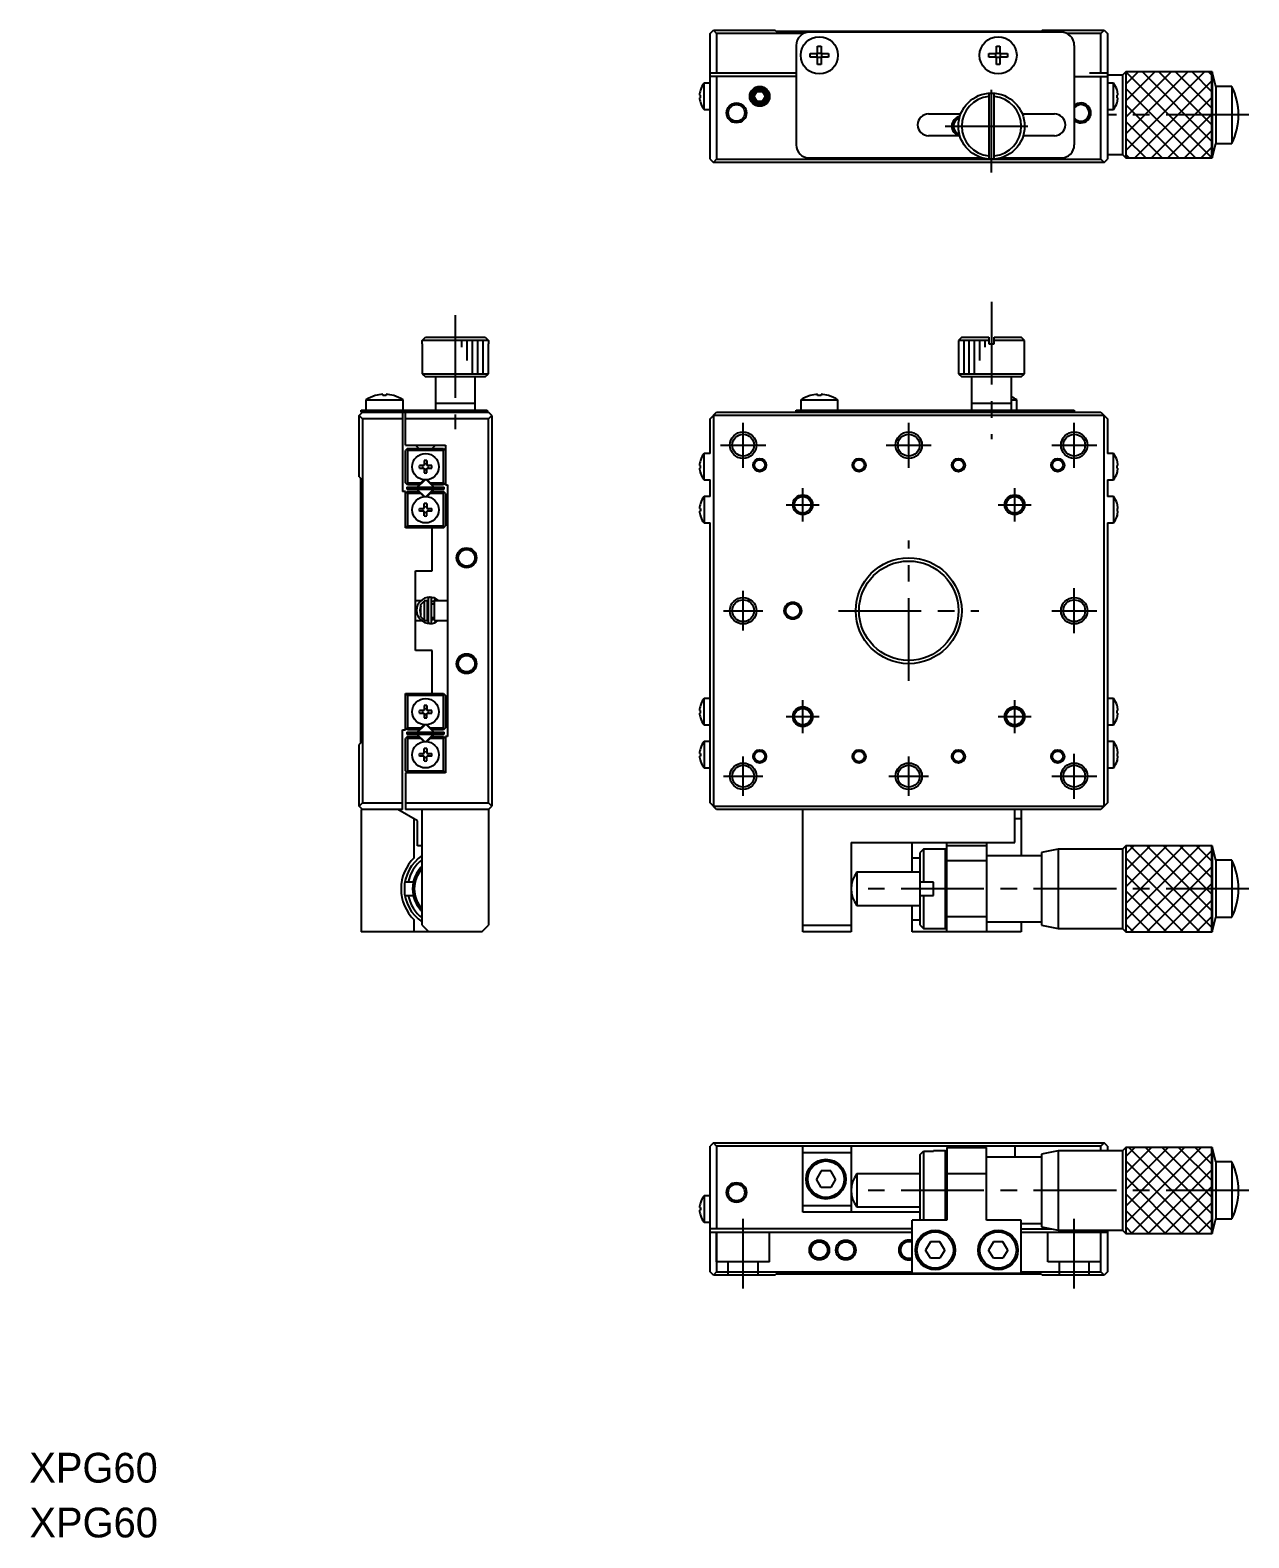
# Model space of a CAD drawing. Extents: x 40 to 376, y 0 to 228.
# Drawn here: x 40.3 to 224.3, y 0.3 to 228 of the extents above; entities that cross this region are included whole.
import ezdxf

# ---------------------------------------------------------------- set-up
doc = ezdxf.new("R2010")
doc.units = 0
doc.header["$LTSCALE"] = 10
doc.linetypes.add('CENTER', pattern=[2, 1.25, -0.25, 0.25, -0.25])
doc.linetypes.add('DASHED', pattern=[3.5, 2, -1.5])
doc.layers.get('0').update_dxf_attribs({"linetype": 'CONTINUOUS'})
doc.layers.add('CENTER', color=1, linetype='CENTER')
doc.styles.get("Standard").update_dxf_attribs({"font": 'FGP教科書体NT-M'})

msp = doc.modelspace()

# ---------------------------------------------------------------- linework, layer by layer
at = {"color": 7, "linetype": 'CONTINUOUS'}
for p, q in [((142.967365, 227.490234), (143.467365, 227.990234)), ((143.467365, 227.990234), (143.967365, 227.490234)), ((143.467365, 227.990234), (152.767365, 227.990234)), ((152.967365, 227.790234), (152.767365, 227.990234)), ((192.967365, 227.790234), (152.967365, 227.790234)), ((193.167365, 227.990234), (192.967365, 227.790234)), ((193.167365, 227.990234), (202.467365, 227.990234)), ((201.967365, 227.490234), (202.467365, 227.990234)), ((202.467365, 227.990234), (202.967365, 227.490234)), ((142.967365, 208.490234), (142.967365, 227.490234)), ((157.095585, 227.490234), (143.967365, 227.490234)), ((143.967365, 227.490234), (143.967365, 221.490234)), ((155.967365, 225.690234), (155.967365, 210.690234)), ((195.967365, 227.690234), (157.967365, 227.690234)), ((159.207365, 225.589373), (159.727365, 225.589373)), ((159.207365, 224.450234), (159.207365, 225.589373)), ((159.727365, 225.589373), (159.727365, 224.450234)), ((186.207365, 225.589373), (186.727365, 225.589373)), ((186.207365, 224.450234), (186.207365, 225.589373)), ((186.727365, 225.589373), (186.727365, 224.450234)), ((201.967365, 227.490234), (196.839145, 227.490234)), ((197.967365, 225.690234), (197.967365, 210.690234)), ((201.967365, 221.490234), (201.967365, 227.490234)), ((202.967365, 227.490234), (202.967365, 208.490234)), ((158.068226, 224.450234), (159.207365, 224.450234)), ((158.068226, 223.930234), (158.068226, 224.450234)), ((159.207365, 223.930234), (158.068226, 223.930234)), ((159.137923, 223.930234), (159.137923, 224.450234)), ((159.207365, 224.519676), (159.727365, 224.519676)), ((159.207365, 222.791095), (159.207365, 223.930234)), ((159.727365, 223.860792), (159.207365, 223.860792)), ((159.727365, 224.450234), (160.866504, 224.450234)), ((159.727365, 223.930234), (159.727365, 222.791095)), ((160.866504, 223.930234), (159.727365, 223.930234)), ((159.796807, 224.450234), (159.796807, 223.930234)), ((160.866504, 224.450234), (160.866504, 223.930234)), ((185.068226, 223.930234), (185.068226, 224.450234)), ((185.068226, 224.450234), (186.207365, 224.450234)), ((186.207365, 223.930234), (185.068226, 223.930234)), ((186.137923, 223.930234), (186.137923, 224.450234)), ((186.207365, 224.519676), (186.727365, 224.519676)), ((186.207365, 222.791095), (186.207365, 223.930234)), ((186.727365, 223.860792), (186.207365, 223.860792)), ((186.727365, 224.450234), (187.866504, 224.450234)), ((187.866504, 223.930234), (186.727365, 223.930234)), ((186.727365, 223.930234), (186.727365, 222.791095)), ((186.796807, 224.450234), (186.796807, 223.930234)), ((187.866504, 224.450234), (187.866504, 223.930234)), ((155.967365, 221.490234), (142.967365, 221.490234)), ((155.967365, 220.990234), (142.967365, 220.990234)), ((143.967365, 220.990234), (143.967365, 208.490234)), ((159.727365, 222.791095), (159.207365, 222.791095)), ((186.727365, 222.791095), (186.207365, 222.791095)), ((197.967365, 220.990234), (202.967365, 220.990234)), ((202.967365, 221.490234), (200.267365, 221.490234)), ((201.967365, 208.490234), (201.967365, 220.990234)), ((205.267369, 221.19023), (202.967365, 221.19023)), ((205.767371, 221.690233), (205.267369, 221.19023)), ((205.267369, 221.19023), (205.267369, 209.190238)), ((205.767371, 221.690233), (205.767371, 208.690235)), ((218.767372, 221.690233), (205.767371, 221.690233)), ((218.767372, 221.690233), (218.767372, 208.690235)), ((219.35686, 219.490234), (218.767372, 221.690233)), ((141.511633, 218.918943), (141.511633, 218.940234)), ((142.069366, 215.990234), (142.069366, 219.990234)), ((142.967365, 219.990234), (142.069366, 219.990234)), ((149.60134, 217.990234), (150.034352, 218.740234)), ((150.034352, 218.740234), (150.900378, 218.740234)), ((150.900378, 218.740234), (151.333391, 217.990234)), ((203.865364, 219.990234), (202.967365, 219.990234)), ((203.865364, 215.990234), (203.865364, 219.990234)), ((204.423098, 218.918943), (204.423098, 218.940234)), ((219.35686, 219.490234), (219.35686, 210.890234)), ((221.767371, 219.490234), (219.35686, 219.490234)), ((221.767371, 219.490234), (221.767371, 210.890234)), ((141.511633, 218.190234), (141.37989, 218.190234)), ((141.37989, 217.790234), (141.511633, 217.790234)), ((141.511633, 217.790234), (141.511633, 218.190234)), ((141.511633, 217.040234), (141.511633, 217.061525)), ((149.60134, 217.990234), (150.034352, 217.240234)), ((150.034352, 217.240234), (150.900378, 217.240234)), ((150.900378, 217.240234), (151.333391, 217.990234)), ((185.067365, 218.474208), (185.067365, 208.50626)), ((185.867365, 208.50626), (185.867365, 218.474208)), ((204.423098, 218.190234), (204.554841, 218.190234)), ((204.423098, 217.790234), (204.423098, 218.190234)), ((204.554841, 217.790234), (204.423098, 217.790234)), ((204.423098, 217.040234), (204.423098, 217.061525)), ((142.069366, 215.990234), (142.967365, 215.990234)), ((175.967365, 215.340234), (180.822206, 215.340234)), ((190.112524, 215.340234), (194.967365, 215.340234)), ((202.967365, 215.990234), (203.865364, 215.990234)), ((180.682232, 212.040234), (175.967365, 212.040234)), ((194.967365, 212.040234), (190.252498, 212.040234)), ((218.767372, 208.690235), (219.35686, 210.890234)), ((219.35686, 210.890234), (221.767371, 210.890234)), ((142.967365, 208.490234), (143.467365, 207.990234)), ((143.467365, 207.990234), (143.967365, 208.490234)), ((202.467365, 207.990234), (143.467365, 207.990234)), ((143.967365, 208.490234), (201.967365, 208.490234)), ((157.967365, 208.690234), (184.067365, 208.690234)), ((186.867365, 208.690234), (195.967365, 208.690234)), ((201.967365, 208.490234), (202.467365, 207.990234)), ((202.467365, 207.990234), (202.967365, 208.490234)), ((202.967365, 209.190238), (205.267369, 209.190238)), ((205.267369, 209.190238), (205.767371, 208.690235)), ((205.767371, 208.690235), (218.767372, 208.690235)), ((99.507272, 180.60546), (99.523298, 180.60546)), ((99.507272, 180.60546), (99.507272, 176.10546)), ((99.523298, 181.10546), (100.025085, 181.60546)), ((99.523298, 180.60546), (99.523298, 181.10546)), ((109.491247, 181.10546), (99.523298, 181.10546)), ((100.025085, 181.60546), (108.989459, 181.60546)), ((108.989459, 181.60546), (109.491247, 181.10546)), ((109.491247, 181.10546), (109.491247, 180.60546)), ((109.491247, 180.60546), (109.507272, 180.60546)), ((109.507272, 176.10546), (109.507272, 180.60546)), ((180.967365, 181.60546), (180.467365, 181.10546)), ((185.067365, 181.10546), (180.467365, 181.10546)), ((180.467365, 181.10546), (180.467365, 176.10546)), ((180.967365, 181.60546), (185.067365, 181.60546)), ((185.067365, 181.60546), (185.067365, 180.60546)), ((185.067365, 180.60546), (185.867365, 180.60546)), ((185.867365, 181.60546), (189.967365, 181.60546)), ((185.867365, 180.60546), (185.867365, 181.60546)), ((190.467365, 181.10546), (185.867365, 181.10546)), ((190.467365, 181.10546), (189.967365, 181.60546)), ((190.467365, 176.10546), (190.467365, 181.10546)), ((99.507272, 176.10546), (109.507272, 176.10546)), ((99.507272, 176.10546), (100.007272, 175.60546)), ((109.007272, 175.60546), (100.007272, 175.60546)), ((101.507272, 175.60546), (101.507272, 170.60546)), ((107.507272, 170.60546), (107.507272, 175.60546)), ((109.007272, 175.60546), (109.507272, 176.10546)), ((180.467365, 176.10546), (190.467365, 176.10546)), ((180.467365, 176.10546), (180.967365, 175.60546)), ((189.967365, 175.60546), (180.967365, 175.60546)), ((182.467365, 175.60546), (182.467365, 170.60546)), ((188.467365, 170.60546), (188.467365, 175.60546)), ((189.967365, 175.60546), (190.467365, 176.10546)), ((91.007272, 172.147923), (91.007272, 170.60546)), ((91.007272, 172.147923), (96.607272, 172.147923)), ((92.408133, 172.798664), (92.405125, 172.804833)), ((93.547272, 172.798664), (93.547272, 172.991921)), ((94.067272, 172.798664), (93.547272, 172.798664)), ((94.067272, 172.991921), (94.067272, 172.798664)), ((95.20942, 172.804833), (95.206412, 172.798664)), ((96.607272, 170.60546), (96.607272, 172.147923)), ((107.507272, 171.60546), (101.507272, 171.60546)), ((156.667365, 172.147923), (162.267365, 172.147923)), ((156.667365, 172.147923), (156.667365, 170.60546)), ((158.068226, 172.798664), (158.065217, 172.804833)), ((159.207365, 172.798664), (159.207365, 172.991921)), ((159.727365, 172.798664), (159.207365, 172.798664)), ((159.727365, 172.991921), (159.727365, 172.798664)), ((160.869513, 172.804833), (160.866504, 172.798664)), ((162.267365, 170.60546), (162.267365, 172.147923)), ((188.467365, 171.60546), (182.467365, 171.60546)), ((188.467365, 172.147923), (189.267365, 172.147923)), ((189.267365, 170.60546), (189.267365, 172.147923)), ((90.007272, 169.80546), (90.507272, 170.30546)), ((90.007272, 160.50546), (90.007272, 169.80546)), ((90.507272, 169.30546), (90.007272, 169.80546)), ((90.307272, 170.30546), (90.307272, 170.60546)), ((90.307272, 170.60546), (109.307272, 170.60546)), ((90.307272, 170.30546), (109.507272, 170.30546)), ((90.507272, 169.30546), (90.507272, 111.30546)), ((96.507272, 169.30546), (90.507272, 169.30546)), ((96.507272, 170.30546), (96.507272, 158.30546)), ((97.007272, 165.30546), (97.007272, 170.30546)), ((109.507272, 169.30546), (97.007272, 169.30546)), ((109.307272, 170.60546), (109.307272, 170.30546)), ((110.007272, 169.80546), (109.507272, 170.30546)), ((109.507272, 169.30546), (110.007272, 169.80546)), ((109.507272, 111.30546), (109.507272, 169.30546)), ((110.007272, 169.80546), (110.007272, 110.80546)), ((142.967365, 169.30546), (143.967365, 170.30546)), ((142.967365, 164.05546), (142.967365, 169.30546)), ((143.467365, 169.80546), (143.467365, 110.80546)), ((202.467365, 169.80546), (143.467365, 169.80546)), ((143.967365, 170.30546), (201.967365, 170.30546)), ((155.967365, 170.30546), (155.967365, 170.60546)), ((155.967365, 170.60546), (197.967365, 170.60546)), ((197.967365, 170.60546), (197.967365, 170.30546)), ((201.967365, 170.30546), (202.967365, 169.30546)), ((202.467365, 110.80546), (202.467365, 169.80546)), ((202.967365, 169.30546), (202.967365, 164.05546)), ((97.007272, 165.30546), (103.007272, 165.30546)), ((97.307272, 164.80546), (97.007272, 164.50546)), ((97.007272, 159.60546), (97.007272, 164.50546)), ((97.157272, 164.65546), (97.307272, 164.50546)), ((97.307272, 164.80546), (102.707272, 164.80546)), ((97.307272, 164.50546), (97.307272, 159.60546)), ((102.707272, 164.50546), (97.307272, 164.50546)), ((98.507272, 165.30546), (99.007272, 164.80546)), ((101.007272, 164.80546), (101.507272, 165.30546)), ((102.707272, 164.80546), (103.007272, 164.50546)), ((102.707272, 164.50546), (102.857272, 164.65546)), ((102.707272, 159.60546), (102.707272, 164.50546)), ((103.007272, 165.30546), (103.007272, 159.30546)), ((142.069366, 160.05546), (142.069366, 164.05546)), ((142.967365, 164.05546), (142.069366, 164.05546)), ((203.865364, 164.05546), (202.967365, 164.05546)), ((203.865364, 160.05546), (203.865364, 164.05546)), ((99.807272, 162.25546), (99.078564, 162.25546)), ((99.078564, 161.85546), (99.807272, 161.85546)), ((99.807272, 162.984168), (99.807272, 162.25546)), ((99.807272, 161.85546), (99.807272, 161.126751)), ((100.207272, 162.984168), (100.207272, 162.25546)), ((100.935981, 162.25546), (100.207272, 162.25546)), ((100.207272, 161.85546), (100.935981, 161.85546)), ((100.207272, 161.126751), (100.207272, 161.85546)), ((141.511633, 162.25546), (141.37989, 162.25546)), ((141.37989, 161.85546), (141.511633, 161.85546)), ((141.511633, 162.984168), (141.511633, 163.00546)), ((141.511633, 161.85546), (141.511633, 162.25546)), ((204.423098, 162.984168), (204.423098, 163.00546)), ((204.423098, 162.25546), (204.554841, 162.25546)), ((204.423098, 161.85546), (204.423098, 162.25546)), ((204.554841, 161.85546), (204.423098, 161.85546)), ((90.007272, 160.50546), (90.207272, 160.30546)), ((90.207272, 160.30546), (90.207272, 120.30546)), ((97.307272, 159.30546), (97.007272, 159.60546)), ((97.307272, 159.60546), (97.157272, 159.45546)), ((97.307272, 159.60546), (99.304671, 159.60546)), ((99.830496, 160.042897), (98.769836, 158.982236)), ((98.81377, 158.95546), (99.901206, 160.042897)), ((99.004671, 159.30546), (99.768924, 160.069713)), ((101.244709, 158.982236), (100.184049, 160.042897)), ((100.245621, 160.069713), (101.009874, 159.30546)), ((100.709874, 159.60546), (102.707272, 159.60546)), ((102.857272, 159.45546), (102.707272, 159.60546)), ((103.007272, 159.60546), (102.707272, 159.30546)), ((141.511633, 161.10546), (141.511633, 161.126751)), ((142.069366, 160.05546), (142.967365, 160.05546)), ((142.967365, 157.55546), (142.967365, 160.05546)), ((202.967365, 160.05546), (202.967365, 157.55546)), ((202.967365, 160.05546), (203.865364, 160.05546)), ((204.423098, 161.10546), (204.423098, 161.126751)), ((97.007272, 158.30546), (96.507272, 158.30546)), ((97.007272, 152.80546), (97.007272, 158.30546)), ((97.307272, 158.30546), (97.007272, 158.00546)), ((97.157272, 158.15546), (97.307272, 158.00546)), ((97.207272, 158.95546), (97.207272, 158.65546)), ((97.207272, 158.95546), (102.807272, 158.95546)), ((97.207272, 158.65546), (102.807272, 158.65546)), ((99.004671, 159.30546), (97.307272, 159.30546)), ((97.307272, 158.30546), (99.004671, 158.30546)), ((97.307272, 158.00546), (97.307272, 153.10546)), ((99.304671, 158.00546), (97.307272, 158.00546)), ((98.769836, 158.628683), (99.830496, 157.568023)), ((99.768925, 157.541207), (99.004671, 158.30546)), ((101.200776, 158.655459), (100.113338, 157.568023)), ((100.184049, 157.568023), (101.244709, 158.628683)), ((101.009874, 158.30546), (100.24562, 157.541207)), ((102.707272, 158.00546), (100.709874, 158.00546)), ((102.707272, 159.30546), (101.009874, 159.30546)), ((101.009874, 158.30546), (102.707272, 158.30546)), ((103.007272, 158.00546), (102.707272, 158.30546)), ((102.707272, 158.00546), (102.857272, 158.15546)), ((102.707272, 153.10546), (102.707272, 158.00546)), ((102.807272, 158.65546), (102.807272, 158.95546)), ((103.007272, 159.30546), (103.307272, 159.30546)), ((103.007272, 158.00546), (103.007272, 153.10546)), ((103.307272, 159.30546), (103.307272, 121.30546)), ((142.069366, 157.55546), (142.069366, 153.55546)), ((142.967365, 157.55546), (142.069366, 157.55546)), ((203.865364, 157.55546), (202.967365, 157.55546)), ((203.865364, 157.55546), (203.865364, 153.55546)), ((99.078564, 155.75546), (99.807272, 155.75546)), ((99.807272, 155.35546), (99.078564, 155.35546)), ((99.807272, 155.75546), (99.807272, 156.484168)), ((99.807272, 154.626751), (99.807272, 155.35546)), ((100.207272, 156.484168), (100.207272, 155.75546)), ((100.207272, 155.75546), (100.935981, 155.75546)), ((100.935981, 155.35546), (100.207272, 155.35546)), ((100.207272, 154.626751), (100.207272, 155.35546)), ((141.37989, 155.75546), (141.511633, 155.75546)), ((141.511633, 155.35546), (141.37989, 155.35546)), ((141.511633, 156.50546), (141.511633, 156.484168)), ((141.511633, 155.75546), (141.511633, 155.35546)), ((204.423098, 156.50546), (204.423098, 156.484168)), ((204.554841, 155.75546), (204.423098, 155.75546)), ((204.423098, 155.75546), (204.423098, 155.35546)), ((204.423098, 155.35546), (204.554841, 155.35546)), ((97.007272, 153.10546), (97.307272, 152.80546)), ((102.707272, 152.80546), (97.007272, 152.80546)), ((97.307272, 153.10546), (97.157272, 152.95546)), ((97.307272, 153.10546), (102.707272, 153.10546)), ((101.007272, 146.30546), (101.007272, 152.80546)), ((102.857272, 152.95546), (102.707272, 153.10546)), ((102.707272, 152.80546), (103.007272, 153.10546)), ((141.511633, 154.626751), (141.511633, 154.60546)), ((142.069366, 153.55546), (142.967365, 153.55546)), ((142.967365, 111.30546), (142.967365, 153.55546)), ((202.967365, 153.55546), (202.967365, 111.30546)), ((202.967365, 153.55546), (203.865364, 153.55546)), ((204.423098, 154.626751), (204.423098, 154.60546)), ((98.507272, 146.30546), (101.007272, 146.30546)), ((98.507272, 134.30546), (98.507272, 146.30546)), ((99.277655, 141.80546), (98.507272, 141.80546)), ((99.307272, 141.221975), (99.807272, 141.751143)), ((99.307272, 139.388945), (99.307272, 141.221975)), ((100.409647, 141.80546), (99.807272, 141.80546)), ((99.807272, 141.80546), (99.807272, 138.80546)), ((100.248414, 141.805854), (100.409619, 141.842513)), ((100.307272, 138.80546), (100.307272, 141.80546)), ((100.409647, 141.30546), (100.307272, 141.30546)), ((100.409647, 142.112442), (100.409647, 138.612442)), ((101.453507, 142.196911), (100.689152, 142.360929)), ((100.906983, 142.217858), (100.889216, 142.211286)), ((100.942176, 142.229388), (100.906983, 142.217858)), ((100.909647, 138.612442), (100.909647, 142.112442)), ((100.909647, 141.510595), (100.909916, 141.522178)), ((101.307272, 141.30546), (100.909647, 141.30546)), ((100.909916, 141.522178), (100.910771, 141.534375)), ((100.910771, 141.534375), (100.912211, 141.546516)), ((100.912211, 141.546516), (100.914233, 141.558573)), ((100.914233, 141.558573), (100.916832, 141.570518)), ((100.916832, 141.570518), (100.920003, 141.582325)), ((100.920003, 141.582325), (100.923739, 141.593966)), ((100.923739, 141.593966), (100.928034, 141.605415)), ((100.928034, 141.605415), (100.932879, 141.616646)), ((100.932879, 141.616646), (100.938263, 141.627632)), ((100.938263, 141.627632), (100.944177, 141.638347)), ((100.977891, 142.239145), (100.942176, 142.229388)), ((100.944177, 141.638347), (100.950608, 141.648766)), ((100.950608, 141.648766), (100.957543, 141.658864)), ((100.957543, 141.658864), (100.964969, 141.668615)), ((100.964969, 141.668615), (100.972869, 141.677995)), ((100.972869, 141.677995), (100.981228, 141.686981)), ((101.01404, 142.247108), (100.977891, 142.239145)), ((100.981228, 141.686981), (100.990027, 141.695549)), ((100.990027, 141.695549), (100.999248, 141.703676)), ((100.999248, 141.703676), (101.00887, 141.71134)), ((101.00887, 141.71134), (101.018872, 141.71852)), ((101.050536, 142.253256), (101.01404, 142.247108)), ((101.018872, 141.71852), (101.02923, 141.725195)), ((101.02923, 141.725195), (101.039921, 141.731347)), ((101.039921, 141.731347), (101.050919, 141.736956)), ((101.087289, 142.257575), (101.050536, 142.253256)), ((101.050919, 141.736956), (101.062197, 141.742005)), ((101.062197, 141.742005), (101.073728, 141.746479)), ((101.073728, 141.746479), (101.085482, 141.750364)), ((101.085482, 141.750364), (101.097429, 141.753645)), ((101.124209, 142.260053), (101.087289, 142.257575)), ((101.097429, 141.753645), (101.109538, 141.756312)), ((101.109538, 141.756312), (101.121777, 141.758356)), ((101.121777, 141.758356), (101.134112, 141.759769)), ((101.161206, 142.260686), (101.124209, 142.260053)), ((101.134112, 141.759769), (101.146511, 141.760546)), ((101.146511, 141.760546), (101.158939, 141.760683)), ((101.158939, 141.760683), (101.171361, 141.760179)), ((101.198189, 142.259472), (101.161206, 142.260686)), ((101.171361, 141.760179), (101.183744, 141.759035)), ((101.183744, 141.759035), (101.196052, 141.757253)), ((101.196052, 141.757253), (101.208252, 141.75484)), ((101.235069, 142.256412), (101.198189, 142.259472)), ((101.208252, 141.75484), (101.22031, 141.751803)), ((101.22031, 141.751803), (101.232194, 141.748151)), ((101.232194, 141.748151), (101.24387, 141.743895)), ((101.271755, 142.251515), (101.235069, 142.256412)), ((101.24387, 141.743895), (101.250498, 141.741171)), ((101.25101, 141.742163), (101.307378, 141.716577)), ((101.25496, 141.741487), (101.252036, 141.740846)), ((101.258465, 141.743542), (101.25496, 141.741487)), ((101.260105, 141.738227), (101.257835, 141.743045)), ((101.262526, 141.747), (101.258465, 141.743542)), ((101.31174, 141.802752), (101.260105, 141.738227)), ((101.267121, 141.751839), (101.262526, 141.747)), ((101.27222, 141.758029), (101.267121, 141.751839)), ((101.308158, 142.244791), (101.271755, 142.251515)), ((101.277792, 141.765531), (101.27222, 141.758029)), ((101.283802, 141.774301), (101.277792, 141.765531)), ((101.290214, 141.784282), (101.283802, 141.774301)), ((101.296988, 141.795415), (101.290214, 141.784282)), ((101.304082, 141.807631), (101.296988, 141.795415)), ((101.311453, 141.820853), (101.304082, 141.807631)), ((101.307272, 141.80546), (101.307272, 138.80546)), ((103.307272, 141.80546), (101.307272, 141.80546)), ((101.344187, 142.236256), (101.308158, 142.244791)), ((101.319054, 141.835001), (101.311453, 141.820853)), ((101.45595, 142.195867), (101.31174, 141.802752)), ((101.32684, 141.849988), (101.319054, 141.835001)), ((101.334762, 141.86572), (101.32684, 141.849988)), ((101.342771, 141.882102), (101.334762, 141.86572)), ((101.350818, 141.899031), (101.342771, 141.882102)), ((101.379755, 142.225931), (101.344187, 142.236256)), ((101.358854, 141.916404), (101.350818, 141.899031)), ((101.366828, 141.934113), (101.358854, 141.916404)), ((101.374692, 141.95205), (101.366828, 141.934113)), ((101.382397, 141.970103), (101.374692, 141.95205)), ((101.414773, 142.213841), (101.379755, 142.225931)), ((101.389896, 141.988162), (101.382397, 141.970103)), ((101.397142, 142.006115), (101.389896, 141.988162)), ((101.404091, 142.023851), (101.397142, 142.006115)), ((101.4107, 142.041261), (101.404091, 142.023851)), ((101.416928, 142.058238), (101.4107, 142.041261)), ((101.447355, 142.200788), (101.414773, 142.213841)), ((101.422737, 142.074677), (101.416928, 142.058238)), ((101.42809, 142.090477), (101.422737, 142.074677)), ((101.432956, 142.10554), (101.42809, 142.090477)), ((101.437303, 142.119773), (101.432956, 142.10554)), ((101.441106, 142.133089), (101.437303, 142.119773)), ((101.44434, 142.145406), (101.441106, 142.133089)), ((101.446986, 142.156647), (101.44434, 142.145406)), ((101.445817, 142.201114), (101.448144, 142.200335)), ((102.04257, 141.805467), (101.446843, 142.199797)), ((101.449028, 142.166743), (101.446986, 142.156647)), ((101.448144, 142.200335), (101.44986, 142.198143)), ((101.450452, 142.175632), (101.449028, 142.166743)), ((101.44986, 142.198143), (101.450953, 142.19455)), ((101.450139, 142.19563), (101.45595, 142.195867)), ((101.45125, 142.18326), (101.450452, 142.175632)), ((101.450953, 142.19455), (101.451418, 142.189579)), ((101.451418, 142.189579), (101.45125, 142.18326)), ((101.528427, 142.162647), (101.453507, 142.196911)), ((99.807272, 138.859776), (99.307272, 139.388945)), ((100.307272, 139.30546), (100.409647, 139.30546)), ((100.909647, 139.30546), (101.307272, 139.30546)), ((100.909696, 139.209386), (100.909647, 139.214289)), ((101.307382, 139.008568), (100.909655, 138.882346)), ((100.910231, 139.197166), (100.909696, 139.209386)), ((100.911353, 139.184983), (100.910231, 139.197166)), ((100.91306, 139.172865), (100.911353, 139.184983)), ((100.915349, 139.160838), (100.91306, 139.172865)), ((100.918216, 139.14893), (100.915349, 139.160838)), ((100.921656, 139.137169), (100.918216, 139.14893)), ((100.925663, 139.125581), (100.921656, 139.137169)), ((100.930229, 139.114195), (100.925663, 139.125581)), ((100.935345, 139.103037), (100.930229, 139.114195)), ((100.941003, 139.092135), (100.935345, 139.103037)), ((100.94719, 139.081514), (100.941003, 139.092135)), ((100.953895, 139.0712), (100.94719, 139.081514)), ((100.961103, 139.061221), (100.953895, 139.0712)), ((100.968801, 139.051602), (100.961103, 139.061221)), ((100.976972, 139.042367), (100.968801, 139.051602)), ((100.985598, 139.033542), (100.976972, 139.042367)), ((100.99466, 139.02515), (100.985598, 139.033542)), ((101.004139, 139.017215), (100.99466, 139.02515)), ((101.014011, 139.009759), (101.004139, 139.017215)), ((101.024255, 139.002803), (101.014011, 139.009759)), ((101.034845, 138.996369), (101.024255, 139.002803)), ((101.045755, 138.990475), (101.034845, 138.996369)), ((101.056958, 138.985139), (101.045755, 138.990475)), ((101.068426, 138.980378), (101.056958, 138.985139)), ((101.080127, 138.976207), (101.068426, 138.980378)), ((101.092032, 138.97264), (101.080127, 138.976207)), ((101.104109, 138.969687), (101.092032, 138.97264)), ((101.116324, 138.967359), (101.104109, 138.969687)), ((101.128644, 138.965662), (101.116324, 138.967359)), ((101.141036, 138.964602), (101.128644, 138.965662)), ((101.153464, 138.964182), (101.141036, 138.964602)), ((101.165894, 138.964404), (101.153464, 138.964182)), ((101.178292, 138.965266), (101.165894, 138.964404)), ((101.190623, 138.966765), (101.178292, 138.965266)), ((101.202854, 138.968895), (101.190623, 138.966765)), ((101.214952, 138.97165), (101.202854, 138.968895)), ((101.226884, 138.975019), (101.214952, 138.97165)), ((101.238618, 138.978991), (101.226884, 138.975019)), ((101.250498, 138.983713), (101.238618, 138.978991)), ((101.252036, 138.984038), (101.248682, 138.982263)), ((98.507272, 138.80546), (99.407193, 138.80546)), ((99.807272, 138.80546), (100.307272, 138.80546)), ((100.409632, 138.882617), (100.307173, 138.903565)), ((101.307272, 138.80546), (103.307272, 138.80546)), ((101.384517, 138.499576), (101.447355, 138.524096)), ((101.443346, 138.524212), (101.445817, 138.523771)), ((101.445817, 138.523771), (101.445484, 138.524561)), ((101.447355, 138.524096), (101.445817, 138.523771)), ((101.007272, 134.30546), (98.507272, 134.30546)), ((101.007272, 127.80546), (101.007272, 134.30546)), ((97.007272, 122.30546), (97.007272, 127.80546)), ((97.007272, 127.80546), (102.707272, 127.80546)), ((97.007272, 127.50546), (97.307272, 127.80546)), ((97.157272, 127.65546), (97.307272, 127.50546)), ((102.707272, 127.80546), (103.007272, 127.50546)), ((102.707272, 127.50546), (102.857272, 127.65546)), ((97.307272, 127.50546), (97.307272, 122.60546)), ((102.707272, 127.50546), (97.307272, 127.50546)), ((99.807272, 125.25546), (99.078564, 125.25546)), ((99.807272, 125.984168), (99.807272, 125.25546)), ((100.207272, 125.984168), (100.207272, 125.25546)), ((100.935981, 125.25546), (100.207272, 125.25546)), ((102.707272, 122.60546), (102.707272, 127.50546)), ((103.007272, 127.50546), (103.007272, 122.60546)), ((141.511633, 125.25546), (141.37989, 125.25546)), ((141.511633, 125.984168), (141.511633, 126.00546)), ((141.511633, 124.85546), (141.511633, 125.25546)), ((142.069366, 123.05546), (142.069366, 127.05546)), ((142.967365, 127.05546), (142.069366, 127.05546)), ((203.865364, 127.05546), (202.967365, 127.05546)), ((203.865364, 123.05546), (203.865364, 127.05546)), ((204.423098, 125.984168), (204.423098, 126.00546)), ((204.423098, 125.25546), (204.554841, 125.25546)), ((204.423098, 124.85546), (204.423098, 125.25546)), ((99.830496, 123.042897), (98.769836, 121.982236)), ((98.81377, 121.95546), (99.901206, 123.042897)), ((99.004671, 122.30546), (99.768924, 123.069713)), ((99.078564, 124.85546), (99.807272, 124.85546)), ((99.807272, 124.85546), (99.807272, 124.126751)), ((101.244709, 121.982236), (100.184049, 123.042897)), ((100.207272, 124.85546), (100.935981, 124.85546)), ((100.207272, 124.126751), (100.207272, 124.85546)), ((100.245621, 123.069713), (101.009874, 122.30546)), ((141.37989, 124.85546), (141.511633, 124.85546)), ((141.511633, 124.10546), (141.511633, 124.126751)), ((142.069366, 123.05546), (142.967365, 123.05546)), ((202.967365, 123.05546), (203.865364, 123.05546)), ((204.554841, 124.85546), (204.423098, 124.85546)), ((204.423098, 124.10546), (204.423098, 124.126751)), ((96.507272, 122.30546), (97.007272, 122.30546)), ((96.507272, 110.30546), (96.507272, 122.30546)), ((97.307272, 122.30546), (97.007272, 122.60546)), ((97.307272, 121.30546), (97.007272, 121.00546)), ((97.007272, 116.10546), (97.007272, 121.00546)), ((97.307272, 122.60546), (97.157272, 122.45546)), ((97.157272, 121.15546), (97.307272, 121.00546)), ((97.207272, 121.95546), (97.207272, 121.65546)), ((97.207272, 121.95546), (102.807272, 121.95546)), ((97.207272, 121.65546), (102.807272, 121.65546)), ((97.307272, 122.60546), (99.304671, 122.60546)), ((99.004671, 122.30546), (97.307272, 122.30546)), ((97.307272, 121.30546), (99.004671, 121.30546)), ((97.307272, 121.00546), (97.307272, 116.10546)), ((99.304671, 121.00546), (97.307272, 121.00546)), ((98.769836, 121.628683), (99.830496, 120.568023)), ((99.768924, 120.541207), (99.004671, 121.30546)), ((101.200775, 121.65546), (100.113338, 120.568023)), ((100.184049, 120.568023), (101.244709, 121.628683)), ((101.009874, 121.30546), (100.245621, 120.541207)), ((100.709874, 122.60546), (102.707272, 122.60546)), ((102.707272, 121.00546), (100.709874, 121.00546)), ((102.707272, 122.30546), (101.009874, 122.30546)), ((101.009874, 121.30546), (102.707272, 121.30546)), ((102.857272, 122.45546), (102.707272, 122.60546)), ((103.007272, 122.60546), (102.707272, 122.30546)), ((102.707272, 121.30546), (103.007272, 121.00546)), ((102.707272, 121.00546), (102.857272, 121.15546)), ((102.707272, 116.10546), (102.707272, 121.00546)), ((102.807272, 121.65546), (102.807272, 121.95546)), ((103.007272, 121.30546), (103.007272, 115.80546)), ((103.307272, 121.30546), (103.007272, 121.30546)), ((90.207272, 120.30546), (90.007272, 120.10546)), ((90.007272, 110.80546), (90.007272, 120.10546)), ((99.078564, 118.75546), (99.807272, 118.75546)), ((99.807272, 118.75546), (99.807272, 119.484168)), ((100.207272, 119.484168), (100.207272, 118.75546)), ((100.207272, 118.75546), (100.935981, 118.75546)), ((141.37989, 118.75546), (141.511633, 118.75546)), ((141.511633, 119.50546), (141.511633, 119.484168)), ((141.511633, 118.75546), (141.511633, 118.35546)), ((142.069366, 120.55546), (142.069366, 116.55546)), ((142.967365, 120.55546), (142.069366, 120.55546)), ((203.865364, 120.55546), (202.967365, 120.55546)), ((203.865364, 120.55546), (203.865364, 116.55546)), ((204.423098, 119.50546), (204.423098, 119.484168)), ((204.554841, 118.75546), (204.423098, 118.75546)), ((204.423098, 118.75546), (204.423098, 118.35546)), ((99.807272, 118.35546), (99.078564, 118.35546)), ((99.807272, 117.626751), (99.807272, 118.35546)), ((100.935981, 118.35546), (100.207272, 118.35546)), ((100.207272, 117.626751), (100.207272, 118.35546)), ((141.511633, 118.35546), (141.37989, 118.35546)), ((141.511633, 117.626751), (141.511633, 117.60546)), ((142.069366, 116.55546), (142.967365, 116.55546)), ((202.967365, 116.55546), (203.865364, 116.55546)), ((204.423098, 118.35546), (204.554841, 118.35546)), ((204.423098, 117.626751), (204.423098, 117.60546)), ((97.307272, 115.80546), (97.007272, 116.10546)), ((103.007272, 115.80546), (97.007272, 115.80546)), ((97.007272, 115.80546), (97.007272, 110.30546)), ((97.307272, 116.10546), (97.157272, 115.95546)), ((97.307272, 116.10546), (102.707272, 116.10546)), ((102.857272, 115.95546), (102.707272, 116.10546)), ((103.007272, 116.10546), (102.707272, 115.80546)), ((90.007272, 110.80546), (90.507272, 111.30546)), ((90.507272, 110.30546), (90.007272, 110.80546)), ((90.307272, 110.30546), (90.307272, 91.80546)), ((96.507272, 110.30546), (90.307272, 110.30546)), ((90.507272, 111.30546), (96.507272, 111.30546)), ((98.807272, 108.573409), (95.807272, 110.305459)), ((97.007272, 111.30546), (109.507272, 111.30546)), ((109.507272, 110.30546), (97.007272, 110.30546)), ((99.507272, 92.80546), (99.507272, 110.30546)), ((110.007272, 110.80546), (109.507272, 111.30546)), ((109.507272, 110.30546), (110.007272, 110.80546)), ((109.507272, 110.30546), (109.507272, 92.80546)), ((143.967365, 110.30546), (142.967365, 111.30546)), ((143.467365, 110.80546), (202.467365, 110.80546)), ((201.967365, 110.30546), (143.967365, 110.30546)), ((156.967365, 91.80546), (156.967365, 110.30546)), ((188.967365, 105.30546), (188.967365, 110.30546)), ((189.967365, 110.30546), (189.967365, 103.30546)), ((202.967365, 111.30546), (201.967365, 110.30546)), ((98.307272, 102.995875), (98.307272, 108.862084)), ((98.807272, 104.80546), (98.807272, 108.573409)), ((189.967365, 108.862084), (188.967365, 108.862084)), ((99.507272, 104.80546), (98.807272, 104.80546)), ((164.267365, 105.30546), (188.967365, 105.30546)), ((164.267365, 105.30546), (164.267365, 91.80546)), ((173.467365, 100.805456), (173.467365, 105.30546)), ((178.717365, 91.80546), (178.717365, 105.30546)), ((184.717365, 104.80546), (178.717365, 104.80546)), ((184.717365, 105.30546), (184.717365, 91.80546)), ((205.767371, 104.805459), (205.267369, 104.305456)), ((218.767372, 104.805459), (205.767371, 104.805459)), ((205.767371, 104.805459), (205.767371, 91.805461)), ((219.35686, 102.60546), (218.767372, 104.805459)), ((218.767372, 104.805459), (218.767372, 91.805461)), ((173.467365, 102.995875), (174.717365, 102.995875)), ((175.217365, 104.30546), (174.717365, 103.80546)), ((174.717365, 92.80546), (174.717365, 103.80546)), ((175.217365, 104.30546), (175.217365, 99.305459)), ((178.517365, 104.30546), (175.217365, 104.30546)), ((178.517365, 92.30546), (178.517365, 104.30546)), ((178.717365, 104.10546), (178.517365, 104.30546)), ((184.717365, 102.511231), (178.717365, 102.511231)), ((193.017365, 103.30546), (184.717365, 103.30546)), ((195.517364, 104.305456), (193.017365, 103.805457)), ((193.017365, 103.805457), (193.017365, 92.805463)), ((205.267369, 104.305456), (195.517364, 104.305456)), ((195.517364, 104.305456), (195.517364, 92.305464)), ((205.267369, 104.305456), (205.267369, 92.305464)), ((221.767371, 102.60546), (219.35686, 102.60546)), ((219.35686, 102.60546), (219.35686, 94.00546)), ((221.767371, 102.60546), (221.767371, 94.00546)), ((174.717365, 100.805456), (165.144874, 100.805456)), ((165.144874, 100.805456), (165.144874, 95.805464)), ((98.41979, 99.30546), (96.891193, 99.30546)), ((176.717365, 99.305459), (174.717365, 99.305459)), ((176.717365, 97.305459), (176.717365, 99.305459)), ((96.891193, 97.30546), (98.41979, 97.30546)), ((165.144874, 95.805464), (174.717365, 95.805464)), ((173.467365, 91.80546), (173.467365, 95.805464)), ((174.717365, 97.305459), (176.717365, 97.305459)), ((175.217365, 97.305459), (175.217365, 92.30546)), ((98.307272, 91.80546), (98.307272, 93.615044)), ((173.467365, 93.615044), (174.717365, 93.615044)), ((178.717365, 94.114861), (184.717365, 94.114861)), ((218.767372, 91.805461), (219.35686, 94.00546)), ((219.35686, 94.00546), (221.767371, 94.00546)), ((108.507272, 91.80546), (90.307272, 91.80546)), ((99.507272, 92.80546), (100.507272, 91.80546)), ((108.507272, 91.80546), (109.507272, 92.80546)), ((156.967365, 92.80546), (164.267365, 92.80546)), ((164.267365, 91.80546), (156.967365, 91.80546)), ((189.967365, 91.80546), (173.467365, 91.80546)), ((174.717365, 92.80546), (175.217365, 92.30546)), ((175.217365, 92.30546), (178.517365, 92.30546)), ((178.517365, 92.30546), (178.717365, 92.50546)), ((184.717365, 93.30546), (193.017365, 93.30546)), ((189.967365, 93.30546), (189.967365, 91.80546)), ((193.017365, 92.805463), (195.517364, 92.305464)), ((195.517364, 92.305464), (205.267369, 92.305464)), ((205.267369, 92.305464), (205.767371, 91.805461)), ((205.767371, 91.805461), (218.767372, 91.805461)), ((143.467365, 59.949595), (142.967365, 59.449595)), ((142.967365, 40.449595), (142.967365, 59.449595)), ((143.967365, 59.449595), (143.467365, 59.949595)), ((143.467365, 59.949595), (202.467365, 59.949595)), ((143.967365, 59.449595), (143.967365, 46.949595)), ((201.967365, 59.449595), (143.967365, 59.449595)), ((156.967365, 49.449595), (156.967365, 59.449595)), ((164.267365, 59.449595), (164.267365, 49.449595)), ((178.717365, 59.249595), (184.717365, 59.249595)), ((178.717365, 59.249595), (178.717365, 48.249595)), ((184.717365, 48.249595), (184.717365, 59.249595)), ((188.967365, 59.449595), (188.967365, 57.749595)), ((202.467365, 59.949595), (201.967365, 59.449595)), ((201.967365, 58.749591), (201.967365, 59.449595)), ((202.967365, 59.449595), (202.467365, 59.949595)), ((202.967365, 59.449595), (202.967365, 58.749591)), ((205.767371, 59.249594), (205.267369, 58.749591)), ((218.767372, 59.249594), (205.767371, 59.249594)), ((205.767371, 59.249594), (205.767371, 46.249596)), ((219.35686, 57.049595), (218.767372, 59.249594)), ((218.767372, 59.249594), (218.767372, 46.249596)), ((164.267365, 58.449595), (156.967365, 58.449595)), ((174.717365, 58.157922), (175.217365, 58.665675)), ((174.717365, 48.249595), (174.717365, 58.157922)), ((175.217365, 58.665675), (175.217365, 48.249595)), ((175.217365, 58.665675), (176.717365, 58.665675)), ((176.717365, 58.665675), (176.717365, 58.749595)), ((178.517365, 58.749595), (176.717365, 58.749595)), ((178.517365, 48.249595), (178.517365, 58.749595)), ((178.717365, 58.549595), (178.517365, 58.749595)), ((193.017365, 57.749595), (184.717365, 57.749595)), ((195.517364, 58.749591), (193.017365, 58.249592)), ((193.017365, 58.249592), (193.017365, 47.249598)), ((205.267369, 58.749591), (195.517364, 58.749591)), ((195.517364, 58.749591), (195.517364, 46.749599)), ((205.267369, 58.749591), (205.267369, 46.749599)), ((221.767371, 57.049595), (219.35686, 57.049595)), ((219.35686, 57.049595), (219.35686, 48.449595)), ((221.767371, 57.049595), (221.767371, 48.449595)), ((159.745677, 55.699595), (159.02399, 54.449595)), ((161.189053, 55.699595), (159.745677, 55.699595)), ((161.910741, 54.449595), (161.189053, 55.699595)), ((174.717365, 55.249591), (165.144874, 55.249591)), ((165.144874, 55.249591), (165.144874, 50.249599)), ((184.717365, 55.249595), (178.717365, 55.249595)), ((159.745677, 53.199595), (159.02399, 54.449595)), ((161.189053, 53.199595), (159.745677, 53.199595)), ((161.910741, 54.449595), (161.189053, 53.199595)), ((141.37989, 50.149595), (141.511633, 50.149595)), ((141.511633, 50.899595), (141.511633, 50.878304)), ((141.511633, 50.149595), (141.511633, 49.749595)), ((142.069366, 51.949595), (142.069366, 47.949595)), ((142.967365, 51.949595), (142.069366, 51.949595)), ((156.967365, 50.449595), (164.267365, 50.449595)), ((165.144874, 50.249599), (174.717365, 50.249599)), ((141.511633, 49.749595), (141.37989, 49.749595)), ((141.511633, 49.020886), (141.511633, 48.999595)), ((142.069366, 47.949595), (142.967365, 47.949595)), ((174.717365, 49.449595), (156.967365, 49.449595)), ((173.467365, 40.249595), (173.467365, 48.249595)), ((178.717365, 48.249595), (173.467365, 48.249595)), ((189.967365, 48.249595), (184.717365, 48.249595)), ((189.967365, 40.249595), (189.967365, 48.249595)), ((218.767372, 46.249596), (219.35686, 48.449595)), ((219.35686, 48.449595), (221.767371, 48.449595)), ((173.467365, 46.949595), (142.967365, 46.949595)), ((142.967365, 46.449595), (173.467365, 46.449595)), ((143.967365, 46.449595), (143.967365, 40.449595)), ((189.967365, 47.749595), (193.017365, 47.749595)), ((189.967365, 46.949595), (194.517383, 46.949595)), ((189.967365, 46.449595), (202.967365, 46.449595)), ((193.017365, 47.249598), (195.517364, 46.749599)), ((195.517364, 46.749599), (205.267369, 46.749599)), ((201.967365, 40.449595), (201.967365, 46.449595)), ((202.967365, 46.749599), (202.967365, 40.449595)), ((205.267369, 46.749599), (205.767371, 46.249596)), ((205.767371, 46.249596), (218.767372, 46.249596)), ((176.245677, 44.999595), (175.52399, 43.749595)), ((176.245677, 42.499595), (175.52399, 43.749595)), ((177.689053, 44.999595), (176.245677, 44.999595)), ((178.410741, 43.749595), (177.689053, 44.999595)), ((178.410741, 43.749595), (177.689053, 42.499595)), ((185.745677, 44.999595), (185.02399, 43.749595)), ((185.745677, 42.499595), (185.02399, 43.749595)), ((187.189053, 44.999595), (185.745677, 44.999595)), ((187.910741, 43.749595), (187.189053, 44.999595)), ((187.910741, 43.749595), (187.189053, 42.499595)), ((177.689053, 42.499595), (176.245677, 42.499595)), ((187.189053, 42.499595), (185.745677, 42.499595)), ((143.467365, 39.949595), (142.967365, 40.449595)), ((143.967365, 40.449595), (143.467365, 39.949595)), ((152.767365, 39.949595), (143.467365, 39.949595)), ((143.967365, 40.449595), (173.467365, 40.449595)), ((152.767365, 39.949595), (152.967365, 40.149595)), ((152.967365, 40.149595), (192.967365, 40.149595)), ((173.467365, 40.249595), (189.967365, 40.249595)), ((189.967365, 40.449595), (201.967365, 40.449595)), ((192.967365, 40.149595), (193.167365, 39.949595)), ((202.467365, 39.949595), (193.167365, 39.949595)), ((202.467365, 39.949595), (201.967365, 40.449595)), ((202.967365, 40.449595), (202.467365, 39.949595))]:
    msp.add_line(p, q, dxfattribs=at)
at = {"color": 3, "linetype": 'CONTINUOUS'}
for p, q in [((205.742371, 219.825768), (207.606836, 221.690233)), ((205.742371, 217.325768), (210.106836, 221.690233)), ((205.742371, 214.825768), (212.606836, 221.690233)), ((205.742371, 212.325768), (215.106836, 221.690233)), ((205.742371, 209.825768), (217.606836, 221.690233)), ((205.745902, 221.690233), (218.742372, 208.693763)), ((208.245902, 221.690233), (218.742372, 211.193763)), ((210.745902, 221.690233), (218.742372, 213.693763)), ((213.245902, 221.690233), (218.742372, 216.193763)), ((215.745902, 221.690233), (218.742372, 218.693763)), ((218.245902, 221.690233), (218.742372, 221.193763)), ((205.742371, 219.193764), (216.2459, 208.690235)), ((207.106838, 208.690235), (218.742372, 220.325769)), ((205.742371, 216.693764), (213.7459, 208.690235)), ((209.606838, 208.690235), (218.742372, 217.825769)), ((205.742371, 214.193764), (211.2459, 208.690235)), ((212.106838, 208.690235), (218.742372, 215.325769)), ((214.606838, 208.690235), (218.742372, 212.825769)), ((205.742371, 211.693764), (208.7459, 208.690235)), ((217.106838, 208.690235), (218.742372, 210.325769)), ((205.742371, 209.193764), (206.2459, 208.690235)), ((105.507272, 180.10546), (105.507272, 181.10546)), ((106.307272, 178.10546), (106.307272, 181.10546)), ((107.107272, 176.10546), (107.107272, 181.10546)), ((107.907272, 176.10546), (107.907272, 181.10546)), ((108.707272, 176.10546), (108.707272, 181.10546)), ((181.267365, 181.10546), (181.267365, 176.10546)), ((182.067365, 181.10546), (182.067365, 176.10546)), ((182.867365, 181.10546), (182.867365, 176.10546)), ((183.667365, 181.10546), (183.667365, 178.10546)), ((184.467365, 181.10546), (184.467365, 180.10546)), ((205.742371, 103.610542), (206.937287, 104.805459)), ((205.742371, 101.110542), (209.437287, 104.805459)), ((205.742371, 98.610542), (211.937287, 104.805459)), ((205.742371, 96.110542), (214.437287, 104.805459)), ((205.742371, 93.610542), (216.937287, 104.805459)), ((206.415451, 104.805459), (218.742372, 92.478537)), ((208.915451, 104.805459), (218.742372, 94.978537)), ((211.415451, 104.805459), (218.742372, 97.478537)), ((213.915451, 104.805459), (218.742372, 99.978537)), ((216.415451, 104.805459), (218.742372, 102.478537)), ((205.742371, 102.978538), (216.915449, 91.805461)), ((206.437289, 91.805461), (218.742372, 104.110543)), ((205.742371, 100.478538), (214.415449, 91.805461)), ((208.937289, 91.805461), (218.742372, 101.610543)), ((205.742371, 97.978538), (211.915449, 91.805461)), ((211.437289, 91.805461), (218.742372, 99.110543)), ((213.937289, 91.805461), (218.742372, 96.610543)), ((205.742371, 95.478538), (209.415449, 91.805461)), ((216.437289, 91.805461), (218.742372, 94.110543)), ((205.742371, 92.978538), (206.915449, 91.805461)), ((205.742371, 57.866407), (207.125558, 59.249594)), ((205.742371, 55.366407), (209.625558, 59.249594)), ((205.742371, 52.866407), (212.125558, 59.249594)), ((205.742371, 50.366407), (214.625558, 59.249594)), ((205.742371, 47.866407), (217.125558, 59.249594)), ((206.22718, 59.249594), (218.742372, 46.734402)), ((208.72718, 59.249594), (218.742372, 49.234402)), ((211.22718, 59.249594), (218.742372, 51.734402)), ((213.72718, 59.249594), (218.742372, 54.234402)), ((216.22718, 59.249594), (218.742372, 56.734402)), ((218.72718, 59.249594), (218.742372, 59.234402)), ((205.742371, 57.234403), (216.727178, 46.249596)), ((206.62556, 46.249596), (218.742372, 58.366408)), ((205.742371, 54.734403), (214.227178, 46.249596)), ((209.12556, 46.249596), (218.742372, 55.866408)), ((211.62556, 46.249596), (218.742372, 53.366408)), ((205.742371, 52.234403), (211.727178, 46.249596)), ((214.12556, 46.249596), (218.742372, 50.866408)), ((205.742371, 49.734403), (209.227178, 46.249596)), ((216.62556, 46.249596), (218.742372, 48.366408)), ((205.742371, 47.234403), (206.727178, 46.249596))]:
    msp.add_line(p, q, dxfattribs=at)
at = {"color": 3, "linetype": 'DASHED'}
for p, q in [((218.742372, 221.690233), (205.742371, 221.690233)), ((205.742371, 221.690233), (205.742371, 208.690235)), ((218.742372, 208.690235), (218.742372, 221.690233)), ((205.742371, 208.690235), (218.742372, 208.690235)), ((218.742372, 104.805459), (205.742371, 104.805459)), ((205.742371, 104.805459), (205.742371, 91.805461)), ((218.742372, 91.805461), (218.742372, 104.805459)), ((205.742371, 91.805461), (218.742372, 91.805461)), ((218.742372, 59.249594), (205.742371, 59.249594)), ((205.742371, 59.249594), (205.742371, 46.249596)), ((218.742372, 46.249596), (218.742372, 59.249594)), ((143.967365, 41.949595), (143.967365, 46.449595)), ((151.967365, 41.949595), (151.967365, 46.449595)), ((193.967365, 41.949595), (193.967365, 46.449595)), ((201.967365, 41.949595), (201.967365, 46.449595)), ((205.742371, 46.249596), (218.742372, 46.249596)), ((151.967365, 41.949595), (143.967365, 41.949595)), ((145.717365, 39.949595), (145.717365, 41.949595)), ((150.217365, 39.949595), (150.217365, 41.949595)), ((201.967365, 41.949595), (193.967365, 41.949595)), ((195.717365, 39.949595), (195.717365, 41.949595)), ((200.217365, 39.949595), (200.217365, 41.949595))]:
    msp.add_line(p, q, dxfattribs=at)
at = {"color": 7, "linetype": 'CONTINUOUS'}
for centre, radius in [((159.467365, 224.190234), 2.8), ((186.467365, 224.190234), 2.8), ((150.467365, 217.990234), 1.25), ((150.467365, 217.990234), 1), ((146.967365, 215.490234), 1.25), ((185.467365, 213.490234), 5), ((147.967365, 165.30546), 1.65), ((172.967365, 165.30546), 1.65), ((197.967365, 165.30546), 1.65), ((100.007272, 162.05546), 2), ((150.467365, 162.30546), 0.8), ((165.467365, 162.30546), 0.8), ((180.467365, 162.30546), 0.8), ((195.467365, 162.30546), 0.8), ((100.007272, 155.55546), 2), ((156.967365, 156.30546), 1.25), ((188.967365, 156.30546), 1.25), ((106.207272, 148.30546), 1.25), ((172.967365, 140.30546), 7.5), ((147.967365, 140.30546), 1.65), ((155.467365, 140.30546), 1.075), ((197.967365, 140.30546), 1.65), ((106.207272, 132.30546), 1.25), ((100.007272, 125.05546), 2), ((156.967365, 124.30546), 1.25), ((188.967365, 124.30546), 1.25), ((100.007272, 118.55546), 2), ((150.467365, 118.30546), 0.8), ((165.467365, 118.30546), 0.8), ((180.467365, 118.30546), 0.8), ((195.467365, 118.30546), 0.8), ((147.967365, 115.30546), 1.65), ((172.967365, 115.30546), 1.65), ((197.967365, 115.30546), 1.65), ((160.467365, 54.449595), 3), ((160.467365, 54.449595), 2.75), ((146.967365, 52.449595), 1.25), ((176.967365, 43.749595), 3), ((176.967365, 43.749595), 2.75), ((186.467365, 43.749595), 3), ((186.467365, 43.749595), 2.75), ((159.467365, 43.749595), 1.25), ((163.467365, 43.749595), 1.25)]:
    msp.add_circle(centre, radius, dxfattribs=at)
at = {"color": 3, "linetype": 'CONTINUOUS'}
for centre, radius in [((150.467365, 217.990234), 1.5), ((146.967365, 215.490234), 1.5), ((147.967365, 165.30546), 2), ((172.967365, 165.30546), 2), ((197.967365, 165.30546), 2), ((150.467365, 162.30546), 1), ((165.467365, 162.30546), 1), ((180.467365, 162.30546), 1), ((195.467365, 162.30546), 1), ((156.967365, 156.30546), 1.5), ((188.967365, 156.30546), 1.5), ((106.207272, 148.30546), 1.5), ((172.967365, 140.30546), 8), ((147.967365, 140.30546), 2), ((155.467365, 140.30546), 1.3), ((197.967365, 140.30546), 2), ((106.207272, 132.30546), 1.5), ((156.967365, 124.30546), 1.5), ((188.967365, 124.30546), 1.5), ((150.467365, 118.30546), 1), ((165.467365, 118.30546), 1), ((180.467365, 118.30546), 1), ((195.467365, 118.30546), 1), ((147.967365, 115.30546), 2), ((172.967365, 115.30546), 2), ((197.967365, 115.30546), 2), ((146.967365, 52.449595), 1.5), ((159.467365, 43.749595), 1.5), ((163.467365, 43.749595), 1.5)]:
    msp.add_circle(centre, radius, dxfattribs=at)
at = {"color": 7, "linetype": 'CONTINUOUS'}
for centre, radius, start, end in [((157.967365, 225.690234), 2, 90, 180), ((195.967365, 225.690234), 2, 0, 90), ((144.567365, 217.990234), 3.193744, 163.094742, 176.40965), ((144.567365, 217.990234), 3.2, 141.317813, 162.729995), ((201.367365, 217.990234), 3.2, 17.270005, 38.682187), ((201.367365, 217.990234), 3.193744, 3.59035, 16.905258), ((213.022371, 215.190232), 9.745001, 333.816214, 26.183797), ((144.567365, 217.990234), 3.193744, 183.59035, 196.905258), ((144.567365, 217.990234), 3.2, 197.270005, 218.682187), ((185.467365, 213.490234), 4.5, 95.099689, 264.900311), ((185.467365, 213.490234), 4.5, 275.099689, 84.900311), ((198.967365, 215.490234), 1.25, 216.869898, 143.130102), ((201.367365, 217.990234), 3.2, 321.317813, 342.729995), ((201.367365, 217.990234), 3.193744, 343.094742, 356.40965), ((175.967365, 213.690234), 1.65, 90, 270), ((180.967365, 213.490234), 1.25, 106.45925, 253.54075), ((194.967365, 213.690234), 1.65, 270, 90), ((157.967365, 210.690234), 2, 180, 270), ((195.967365, 210.690234), 2, 270, 0), ((93.807272, 168.00546), 5, 106.285843, 124.055798), ((93.807272, 168.00546), 4.993235, 92.984767, 106.272555), ((93.807272, 168.00546), 4.993235, 73.727445, 87.015233), ((93.807272, 168.00546), 5, 55.944202, 73.714157), ((159.467365, 168.00546), 5, 106.285843, 124.055798), ((159.467365, 168.00546), 4.993235, 92.984767, 106.272555), ((159.467365, 168.00546), 4.993235, 73.727445, 87.015233), ((159.467365, 168.00546), 5, 55.944202, 73.714157), ((186.467365, 168.00546), 5, 55.944202, 66.421822), ((144.567365, 162.05546), 3.2, 141.317813, 162.729995), ((201.367365, 162.05546), 3.2, 17.270005, 38.682187), ((100.007272, 162.05546), 0.95, 167.846803, 192.153197), ((100.007272, 162.05546), 0.435085, 152.633517, 207.366483), ((100.007272, 162.05546), 0.95, 77.846803, 102.153197), ((100.007272, 162.05546), 0.435085, 62.633517, 117.366483), ((100.007272, 162.05546), 0.435085, 332.633517, 27.366483), ((100.007272, 162.05546), 0.95, 347.846803, 12.153197), ((144.567365, 162.05546), 3.193744, 163.094742, 176.40965), ((144.567365, 162.05546), 3.193744, 183.59035, 196.905258), ((201.367365, 162.05546), 3.193744, 3.59035, 16.905258), ((201.367365, 162.05546), 3.193744, 343.094742, 356.40965), ((100.007272, 162.05546), 0.435085, 242.633517, 297.366483), ((100.007272, 162.05546), 0.95, 257.846803, 282.153197), ((99.971917, 159.901475), 0.2, 126.858028, 135), ((100.042628, 159.901475), 0.2, 128.738756, 135), ((100.042628, 159.901475), 0.2, 45, 53.141972), ((144.567365, 162.05546), 3.2, 197.270005, 218.682187), ((201.367365, 162.05546), 3.2, 321.317813, 342.729995), ((98.911257, 158.840815), 0.2, 135, 145.024696), ((98.911257, 158.770104), 0.2, 214.975304, 225), ((99.971917, 157.709444), 0.2, 225, 233.141972), ((99.971917, 157.709444), 0.2, 308.738756, 315), ((100.042628, 157.709444), 0.2, 306.858028, 315), ((101.103288, 158.840815), 0.2, 34.975304, 45), ((101.103288, 158.770104), 0.2, 315, 325.024696), ((144.567365, 155.55546), 3.2, 141.317813, 162.729995), ((201.367365, 155.55546), 3.2, 17.270005, 38.682187), ((100.007272, 155.55546), 0.95, 167.846803, 192.153197), ((100.007272, 155.55546), 0.435085, 152.633517, 207.366483), ((100.007272, 155.55546), 0.95, 77.846803, 102.153197), ((100.007272, 155.55546), 0.435085, 62.633517, 117.366483), ((100.007272, 155.55546), 0.435085, 242.633517, 297.366483), ((100.007272, 155.55546), 0.435085, 332.633517, 27.366483), ((100.007272, 155.55546), 0.95, 347.846803, 12.153197), ((144.567365, 155.55546), 3.193744, 163.094742, 176.40965), ((144.567365, 155.55546), 3.193744, 183.59035, 196.905258), ((201.367365, 155.55546), 3.193744, 3.59035, 16.905258), ((201.367365, 155.55546), 3.193744, 343.094742, 356.40965), ((100.007272, 155.55546), 0.95, 257.846803, 282.153197), ((144.567365, 155.55546), 3.2, 197.270005, 218.682187), ((201.367365, 155.55546), 3.2, 321.317813, 342.729995), ((100.659576, 140.362495), 1.998723, 90.849341, 269.201677), ((100.659647, 142.112442), 0.25, 0, 180), ((100.660075, 140.362726), 1.501369, 154.310469, 205.694758), ((100.659647, 138.612442), 0.25, 180, 0), ((100.657667, 140.368374), 2.004707, 270.942957, 308.758476), ((100.007272, 125.05546), 0.95, 167.846803, 192.153197), ((100.007272, 125.05546), 0.435085, 152.633517, 207.366483), ((100.007272, 125.05546), 0.95, 77.846803, 102.153197), ((100.007272, 125.05546), 0.435085, 62.633517, 117.366483), ((100.007272, 125.05546), 0.435085, 332.633517, 27.366483), ((100.007272, 125.05546), 0.95, 347.846803, 12.153197), ((144.567365, 125.05546), 3.193744, 163.094742, 176.40965), ((144.567365, 125.05546), 3.2, 141.317813, 162.729995), ((201.367365, 125.05546), 3.2, 17.270005, 38.682187), ((201.367365, 125.05546), 3.193744, 3.59035, 16.905258), ((100.007272, 125.05546), 0.435085, 242.633517, 297.366483), ((100.007272, 125.05546), 0.95, 257.846803, 282.153197), ((99.971917, 122.901475), 0.2, 126.858028, 135), ((100.042628, 122.901475), 0.2, 128.738756, 135), ((100.042628, 122.901475), 0.2, 45, 53.141972), ((144.567365, 125.05546), 3.193744, 183.59035, 196.905258), ((144.567365, 125.05546), 3.2, 197.270005, 218.682187), ((201.367365, 125.05546), 3.2, 321.317813, 342.729995), ((201.367365, 125.05546), 3.193744, 343.094742, 356.40965), ((98.911257, 121.840815), 0.2, 135, 145.024696), ((98.911257, 121.770104), 0.2, 214.975304, 225), ((101.103288, 121.840815), 0.2, 34.975304, 45), ((101.103288, 121.770104), 0.2, 315, 325.024696), ((100.007272, 118.55546), 0.95, 167.846803, 192.153197), ((100.007272, 118.55546), 0.435085, 152.633517, 207.366483), ((100.007272, 118.55546), 0.95, 77.846803, 102.153197), ((100.007272, 118.55546), 0.435085, 62.633517, 117.366483), ((99.971917, 120.709444), 0.2, 225, 233.141972), ((99.971917, 120.709444), 0.2, 308.738756, 315), ((100.042628, 120.709444), 0.2, 306.858028, 315), ((100.007272, 118.55546), 0.435085, 332.633517, 27.366483), ((100.007272, 118.55546), 0.95, 347.846803, 12.153197), ((144.567365, 118.55546), 3.193744, 163.094742, 176.40965), ((144.567365, 118.55546), 3.2, 141.317813, 162.729995), ((201.367365, 118.55546), 3.2, 17.270005, 38.682187), ((201.367365, 118.55546), 3.193744, 3.59035, 16.905258), ((100.007272, 118.55546), 0.435085, 242.633517, 297.366483), ((100.007272, 118.55546), 0.95, 257.846803, 282.153197), ((144.567365, 118.55546), 3.193744, 183.59035, 196.905258), ((144.567365, 118.55546), 3.2, 197.270005, 218.682187), ((201.367365, 118.55546), 3.2, 321.317813, 342.729995), ((201.367365, 118.55546), 3.193744, 343.094742, 356.40965), ((102.807272, 98.30546), 6.5, 133.813061, 226.186939), ((102.807272, 98.30546), 6, 123.367013, 236.632987), ((102.807272, 98.30546), 5.5, 126.869898, 169.524315), ((213.022371, 98.305461), 9.745001, 333.816206, 26.183789), ((102.807272, 98.30546), 4.75, 134.006251, 225.993749), ((102.807272, 98.30546), 4.5, 137.166572, 167.160409), ((168.26737, 98.305461), 3.999997, 141.317818, 218.682196), ((102.807272, 98.30546), 5.5, 190.475679, 233.130102), ((102.807272, 98.30546), 4.5, 192.839585, 222.833428), ((213.022371, 52.749597), 9.745001, 333.816203, 26.183786), ((168.26737, 52.749597), 3.999997, 141.317825, 218.682203), ((144.567365, 49.949595), 3.193744, 163.094742, 176.40965), ((144.567365, 49.949595), 3.2, 141.317813, 162.729995), ((144.567365, 49.949595), 3.193744, 183.59035, 196.905258), ((144.567365, 49.949595), 3.2, 197.270005, 218.682187), ((172.967365, 43.749595), 1.25, 66.421822, 293.578178)]:
    msp.add_arc(centre, radius, start, end, dxfattribs=at)
at = {"color": 9, "linetype": 'CONTINUOUS'}
for centre, radius, start, end in [((198.967365, 215.490234), 1.5, 228.189685, 131.810315), ((102.807272, 98.30546), 4.5, 137.166572, 222.833428), ((102.807272, 98.30546), 4.75, 192.153194, 225.993749), ((172.967365, 43.749595), 1.5, 70.528779, 289.471221)]:
    msp.add_arc(centre, radius, start, end, dxfattribs=at)
at = {"color": 3, "linetype": 'CONTINUOUS'}
for centre, radius, start, end in [((180.967365, 213.490234), 1.5, 100.671929, 255.164888), ((102.807272, 98.30546), 4.75, 134.006251, 167.846799)]:
    msp.add_arc(centre, radius, start, end, dxfattribs=at)
at = {"layer": 'CENTER', "color": 1, "linetype": 'CENTER'}
for p, q in [((185.467365, 206.490234), (185.467365, 220.490234)), ((224.323631, 215.190234), (202.967365, 215.190234)), ((178.467365, 213.490234), (192.467365, 213.490234)), ((185.467365, 186.95546), (185.467365, 166.20546)), ((104.507272, 184.95546), (104.507272, 167.70546)), ((147.967365, 161.90546), (147.967365, 168.70546)), ((172.967365, 161.90546), (172.967365, 168.70546)), ((197.967365, 161.90546), (197.967365, 168.70546)), ((144.567365, 165.30546), (151.367365, 165.30546)), ((169.567365, 165.30546), (176.367365, 165.30546)), ((194.567365, 165.30546), (201.367365, 165.30546)), ((156.967365, 153.80546), (156.967365, 158.80546)), ((188.967365, 153.80546), (188.967365, 158.80546)), ((154.467365, 156.30546), (159.467365, 156.30546)), ((186.467365, 156.30546), (191.467365, 156.30546)), ((172.967365, 129.70546), (172.967365, 150.90546)), ((197.967365, 136.90546), (197.967365, 143.70546)), ((147.967365, 137.32546), (147.967365, 143.28546)), ((144.987365, 140.30546), (150.947365, 140.30546)), ((162.367365, 140.30546), (183.567365, 140.30546)), ((194.567365, 140.30546), (201.367365, 140.30546)), ((156.967365, 121.80546), (156.967365, 126.80546)), ((188.967365, 121.80546), (188.967365, 126.80546)), ((154.467365, 124.30546), (159.467365, 124.30546)), ((186.467365, 124.30546), (191.467365, 124.30546)), ((197.967365, 111.90546), (197.967365, 118.70546)), ((147.967365, 112.32546), (147.967365, 118.28546)), ((172.967365, 112.32546), (172.967365, 118.28546)), ((144.987365, 115.30546), (150.947365, 115.30546)), ((169.987365, 115.30546), (175.947365, 115.30546)), ((194.567365, 115.30546), (201.367365, 115.30546)), ((224.323631, 98.30546), (164.267365, 98.30546)), ((224.323631, 52.749595), (164.267365, 52.749595)), ((147.967365, 37.949595), (147.967365, 48.449595)), ((197.967365, 37.949595), (197.967365, 48.449595))]:
    msp.add_line(p, q, dxfattribs=at)

# ---------------------------------------------------------------- texts
at = {"color": 7}
for p in [(40.173746, 8.621312), (40.20022, 0.34212)]:
    msp.add_text('XPG60', height=4.5, dxfattribs=at).set_placement(p)

doc.saveas('drawing.dxf')
